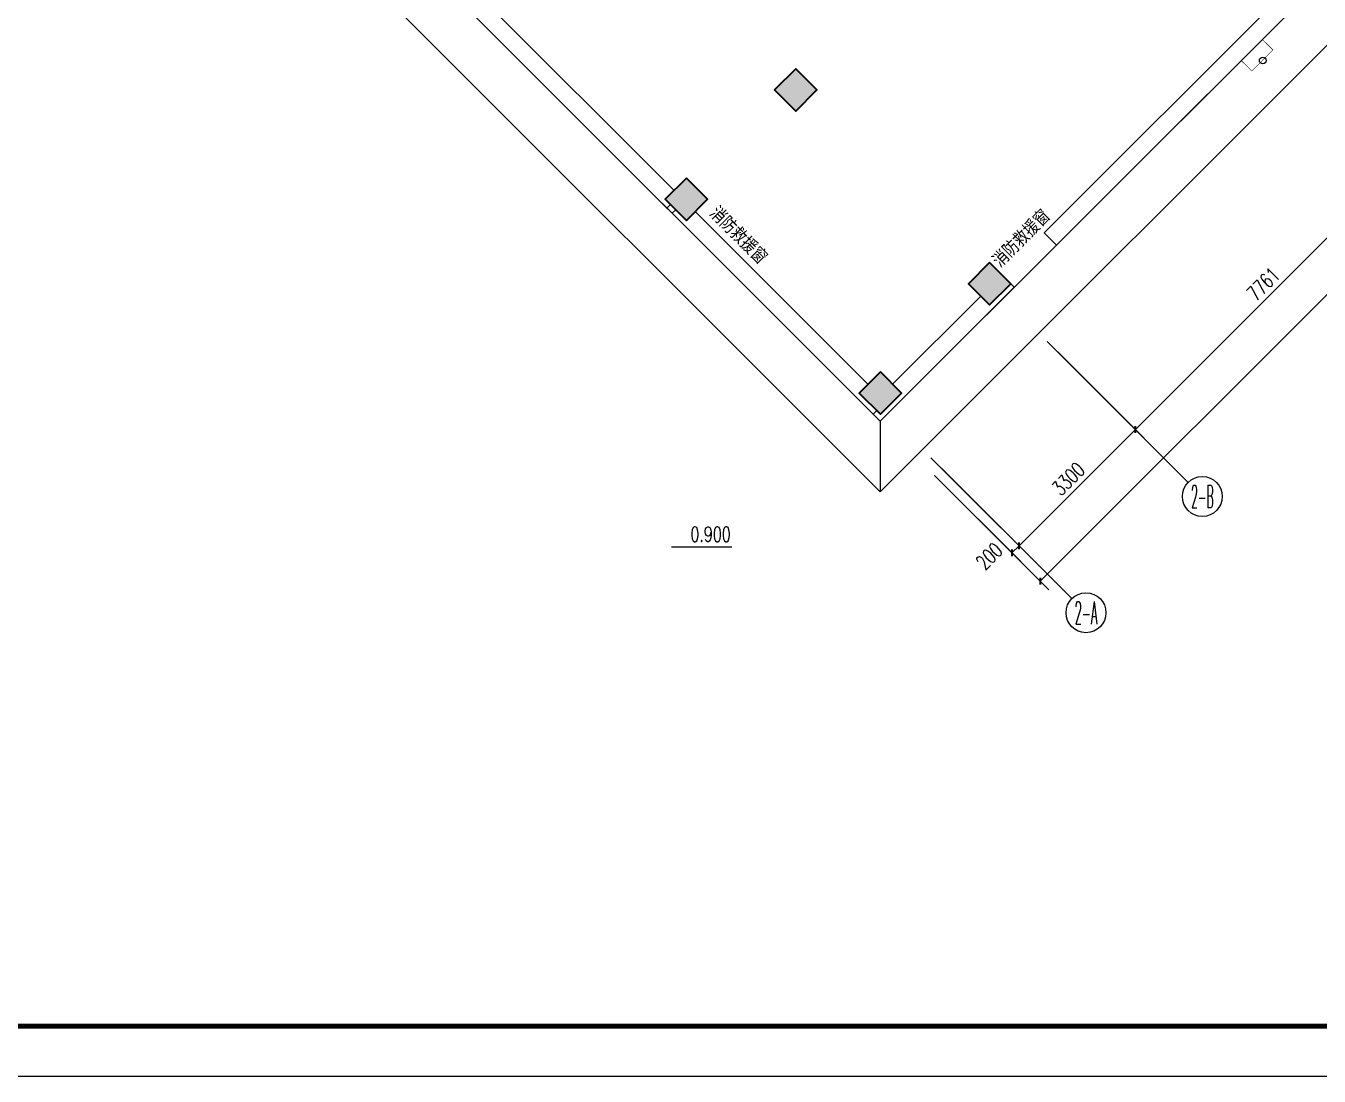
# Model space of a CAD drawing. Extents: x 815029915 to 815825525, y 579155098 to 579748855.
# Drawn here: x 815658853 to 815684792, y 579529537 to 579550612 of the extents above; entities that cross this region are included whole.
import ezdxf
from ezdxf.enums import TextEntityAlignment as Align

# ---------------------------------------------------------------- set-up
doc = ezdxf.new("R2010")
doc.units = 0
doc.header["$LTSCALE"] = 100
doc.header["$MEASUREMENT"] = 0
for name, color, linetype in [('AXIS', 3, 'Continuous'), ('AXIS_TEXT', 7, 'Continuous'), ('COLUMN', 9, 'Continuous'), ('DIM_ELEV', 3, 'Continuous'), ('DIM_IDEN', 3, 'Continuous'), ('GROUND', 2, 'Continuous'), ('PUB_TEXT', 7, 'Continuous'), ('WALL', 9, 'Continuous'), ('ZG-图框层', 4, 'Continuous'), ('zm', 1, 'Continuous')]:
    doc.layers.add(name, color=color, linetype=linetype)
doc.layers.add('柱填充', color=9, linetype='Continuous', lineweight=18)
doc.layers.add('砼柱', color=2, linetype='Continuous', lineweight=35)
doc.styles.add('_TCH_AXIS', font='COMPLEX', dxfattribs={"bigfont": 'GBCBIG'})
doc.styles.add('_TCH_DIM', font='SIMPLEX', dxfattribs={"bigfont": 'GBCBIG'})
doc.styles.add('_TCH_DIM_T3', font='SIMPLEX', dxfattribs={"width": 0.705882, "bigfont": 'GBCBIG'})
doc.styles.add('COMPLEX', font='COMPLEX')
doc.styles.add('宋体-TK', font='', dxfattribs={"width": 0.8})
doc.styles.get('宋体-TK').set_extended_font_data('SimSun')
doc.dimstyles.new('_TCH_ARCH-100', dxfattribs={"dimscale": 100, "dimtxt": 2.975, "dimasz": 1, "dimexe": 2.5, "dimexo": 3, "dimgap": 1, "dimtad": 1, "dimdec": 0, "dimzin": 0, "dimdsep": 46, "dimtxsty": '_TCH_DIM_T3', "dimblk": 'ARCHTICK', "dimcen": 0.09, "dimclrt": 7, "dimazin": 2, "dimtfac": 1, "dimtdec": 0, "dimtix": 1, "dimtmove": 2, "dimatfit": 3, "dimfxl": 0, "dimtolj": 1, "dimtzin": 0, "dimarcsym": 0})

# ---------------------------------------------------------------- blocks, each defined once
blk = doc.blocks.new('_AXISO')
blk.add_circle((0, 0), 0.5)
at = {"layer": 'AXIS_TEXT', "style": 'COMPLEX', "width": 1.041667}
blk.add_attdef('A', text='', height=0.56, dxfattribs=at).set_placement((-0.25, -0.28), (0.25, -0.28), align=Align.FIT)
blk = doc.blocks.new('_ArchTick')
at = {"color": 0, "linetype": 'ByBlock', "const_width": 0.4}
blk.add_lwpolyline([(-0.5, -0.5), (0.5, 0.5)], dxfattribs=at)
blk = doc.blocks.new('*D488')
at = {"layer": 'AXIS', "color": 0, "lineweight": -2, "transparency": 16777216}
for p, q in [((815691995, 579556513), (815694294, 579554215)), ((815679197, 579539472), (815694117, 579554392)), ((815677075, 579541593), (815679374, 579539295))]:
    blk.add_line(p, q, dxfattribs=at)
at = {"layer": 'Defpoints', "color": 0, "transparency": 16777216}
for p in [(815691783, 579556725), (815694117, 579554392), (815676863, 579541805)]:
    blk.add_point(p, dxfattribs=at)
at = {"layer": 'AXIS', "color": 0, "lineweight": -2, "transparency": 16777216, "xscale": 100, "yscale": 100, "zscale": 100}
for p, rotation in [((815694117, 579554392), 44.99999999977111), ((815679197, 579539472), 224.9999999997711)]:
    blk.add_blockref('_ArchTick', p, dxfattribs=dict(at, rotation=rotation))
at = {"layer": 'AXIS', "color": 7, "transparency": 16777216, "insert": (815686481, 579547108), "char_height": 297.5, "attachment_point": 5, "rotation": 45, "style": '_TCH_DIM_T3'}
blk.add_mtext('\\A1;21100', dxfattribs=at)
blk = doc.blocks.new('*D489')
at = {"layer": 'AXIS', "color": 0, "lineweight": -2, "transparency": 16777216}
for p, q in [((815677075, 579541593), (815678808, 579539861)), ((815677217, 579541735), (815678949, 579540002)), ((815678631, 579540038), (815678773, 579540179))]:
    blk.add_line(p, q, dxfattribs=at)
at = {"layer": 'Defpoints', "color": 0, "transparency": 16777216}
for p in [(815676863, 579541805), (815677005, 579541947), (815678773, 579540179)]:
    blk.add_point(p, dxfattribs=at)
at = {"layer": 'AXIS', "color": 0, "lineweight": -2, "transparency": 16777216, "xscale": 100, "yscale": 100, "zscale": 100}
for p, rotation in [((815678773, 579540179), 45), ((815678631, 579540038), 225)]:
    blk.add_blockref('_ArchTick', p, dxfattribs=dict(at, rotation=rotation))
at = {"layer": 'AXIS', "color": 7, "transparency": 16777216, "insert": (815678175, 579539970), "char_height": 297.5, "attachment_point": 5, "rotation": 45, "style": '_TCH_DIM_T3'}
blk.add_mtext('\\A1;200', dxfattribs=at)
blk = doc.blocks.new('*D490')
at = {"layer": 'AXIS', "color": 0, "lineweight": -2, "transparency": 16777216}
for p, q in [((815679550, 579544068), (815681283, 579542336)), ((815678773, 579540179), (815681106, 579542512)), ((815677217, 579541735), (815678949, 579540002))]:
    blk.add_line(p, q, dxfattribs=at)
at = {"layer": 'Defpoints', "color": 0, "transparency": 16777216}
for p in [(815679338, 579544280), (815681106, 579542512), (815677005, 579541947)]:
    blk.add_point(p, dxfattribs=at)
at = {"layer": 'AXIS', "color": 0, "lineweight": -2, "transparency": 16777216, "xscale": 100, "yscale": 100, "zscale": 100}
for p, rotation in [((815681106, 579542512), 45), ((815678773, 579540179), 225)]:
    blk.add_blockref('_ArchTick', p, dxfattribs=dict(at, rotation=rotation))
at = {"layer": 'AXIS', "color": 7, "transparency": 16777216, "insert": (815679763, 579541522), "char_height": 297.5, "attachment_point": 5, "rotation": 45, "style": '_TCH_DIM_T3'}
blk.add_mtext('\\A1;3300', dxfattribs=at)
blk = doc.blocks.new('*D491')
at = {"layer": 'AXIS', "color": 0, "lineweight": -2, "transparency": 16777216}
for p, q in [((815685038, 579549556), (815686771, 579547824)), ((815681106, 579542512), (815686594, 579548000)), ((815679550, 579544068), (815681283, 579542336))]:
    blk.add_line(p, q, dxfattribs=at)
at = {"layer": 'Defpoints', "color": 0, "transparency": 16777216}
for p in [(815684826, 579549768), (815686594, 579548000), (815679338, 579544280)]:
    blk.add_point(p, dxfattribs=at)
at = {"layer": 'AXIS', "color": 0, "lineweight": -2, "transparency": 16777216, "xscale": 100, "yscale": 100, "zscale": 100}
for p, rotation in [((815686594, 579548000), 44.99999999937771), ((815681106, 579542512), 224.9999999993777)]:
    blk.add_blockref('_ArchTick', p, dxfattribs=dict(at, rotation=rotation))
at = {"layer": 'AXIS', "color": 7, "transparency": 16777216, "insert": (815683674, 579545432), "char_height": 297.5, "attachment_point": 5, "rotation": 45, "style": '_TCH_DIM_T3'}
blk.add_mtext('\\A1;7761', dxfattribs=at)
blk = doc.blocks.new('ll')
at = {"layer": 'ZG-图框层'}
blk.add_lwpolyline([(815136770, 579524220), (815255670, 579524220), (815255670, 579608320), (815136770, 579608320)], close=True, dxfattribs=at)

msp = doc.modelspace()

# ---------------------------------------------------------------- hatches: boundary and pattern name
at = {"layer": '柱填充', "lineweight": 18}
for points in [[(815674294.1, 579549749.5), (815673869.8, 579549325.3), (815674294.1, 579548901), (815674718.4, 579549325.3)], [(815672102.1, 579547557.5), (815671677.8, 579547133.2), (815672102.1, 579546709), (815672526.3, 579547133.2)], [(815678183.2, 579545860.4), (815677758.9, 579545436.2), (815678183.2, 579545011.9), (815678607.4, 579545436.2)], [(815675991.1, 579543668.4), (815675566.9, 579543244.1), (815675991.1, 579542819.9), (815676415.4, 579543244.1)]]:
    msp.add_hatch(color=250, dxfattribs=at).paths.add_polyline_path(points)

# ---------------------------------------------------------------- linework, layer by layer
for p, q in [((815667222.1, 579551446.6), (815675990.2, 579542678.4)), ((815675990.2, 579542678.4), (815684758.4, 579551446.6))]:
    msp.add_line(p, q)
at = {"const_width": 10}
msp.add_lwpolyline([(815683653, 579550341.3), (815683865.2, 579550129.1), (815683440.9, 579549704.9), (815683228.8, 579549917)], dxfattribs=at)
at = {"layer": 'AXIS'}
for p, q in [((815679338.2, 579544280.2), (815682166.7, 579541451.8)), ((815677004.8, 579541946.8), (815679833.2, 579539118.3))]:
    msp.add_line(p, q, dxfattribs=at)
at = {"layer": 'COLUMN'}
for points in [[(815674294.1, 579548901), (815674718.4, 579549325.3), (815674294.1, 579549749.5), (815673869.8, 579549325.3)], [(815672102.1, 579546709), (815672526.3, 579547133.2), (815672102.1, 579547557.5), (815671677.8, 579547133.2)], [(815678182.9, 579545011.7), (815678607.2, 579545435.9), (815678182.9, 579545860.2), (815677758.7, 579545435.9)], [(815675991.1, 579542819.9), (815676415.4, 579543244.1), (815675991.1, 579543668.4), (815675566.9, 579543244.1)]]:
    msp.add_lwpolyline(points, close=True, dxfattribs=at)
at = {"layer": 'DIM_ELEV'}
msp.add_line((815671800.1, 579540156.6), (815673011.3, 579540156.6), dxfattribs=at)
at = {"layer": 'DIM_IDEN'}
msp.add_circle((815683662, 579549917), 68.5, dxfattribs=at)
at = {"layer": 'GROUND'}
msp.add_line((815675990.2, 579542678.4), (815675990.2, 579541264.2), dxfattribs=at)
for points in [[(815648966.8, 579572954.6), (815668141.4, 579553780), (815665807.9, 579551446.6), (815675990.2, 579541264.2), (815686172.6, 579551446.6), (815682142.1, 579555477.1), (815688293.9, 579561628.9), (815661777.4, 579588145.4), (815658171.1, 579584539.2)], [(815647966.8, 579575368.8), (815669555.6, 579553780), (815667222.1, 579551446.6), (815675990.2, 579542678.4), (815684758.4, 579551446.6), (815680727.9, 579555477.1), (815686879.7, 579561628.9), (815661777.4, 579586731.2), (815658171.1, 579583125)]]:
    msp.add_lwpolyline(points, dxfattribs=at)
at = {"layer": 'WALL'}
for p, q in [((815671712.2, 579546956.4), (815667222.1, 579551446.6)), ((815671854.1, 579547309.5), (815667717.1, 579551446.6)), ((815684758.4, 579551446.6), (815679526, 579546214.2)), ((815684016.4, 579551199.5), (815679278.5, 579546461.7)), ((815671712.2, 579546956.4), (815671783.4, 579547027.6)), ((815671818.3, 579546850.4), (815671889.5, 579546921.5)), ((815675848.8, 579542819.9), (815671818.3, 579546850.4)), ((815675743.2, 579543420.5), (815672278.4, 579546885.3)), ((815678677.5, 579545365.7), (815675990.2, 579542678.4)), ((815678005.7, 579545188.9), (815676238.2, 579543421.4)), ((815675848.8, 579542819.9), (815675920, 579542891))]:
    msp.add_line(p, q, dxfattribs=at)
for points in [[(815679526, 579546214.2), (815679278.5, 579546461.7)], [(815678677.5, 579545365.7), (815678607.2, 579545435.9)]]:
    msp.add_lwpolyline(points, dxfattribs=at)
at = {"layer": 'ZG-图框层'}
msp.add_lwpolyline([(815580438.8, 579529537.2), (815699338.8, 579529537.2), (815699338.8, 579613637.2), (815580438.8, 579613637.2)], close=True, dxfattribs=at)
at = {"layer": 'ZG-图框层', "const_width": 100}
msp.add_lwpolyline([(815582938.8, 579530537.2), (815698338.8, 579530537.2), (815698338.8, 579612637.2), (815582938.8, 579612637.2)], close=True, dxfattribs=at)
at = {"layer": '砼柱', "color": 3, "lineweight": 35}
for points in [[(815674294.1, 579549749.5), (815673869.8, 579549325.3), (815674294.1, 579548901), (815674718.4, 579549325.3)], [(815672102.1, 579547557.5), (815671677.8, 579547133.2), (815672102.1, 579546709), (815672526.3, 579547133.2)], [(815678183.2, 579545860.4), (815677758.9, 579545436.2), (815678183.2, 579545011.9), (815678607.4, 579545436.2)], [(815675991.1, 579543668.4), (815675566.9, 579543244.1), (815675991.1, 579542819.9), (815676415.4, 579543244.1)]]:
    msp.add_lwpolyline(points, close=True, dxfattribs=at)

# ---------------------------------------------------------------- block references
at = {"layer": 'AXIS'}
ref = msp.add_blockref('_AXISO', (815682449.5, 579541168.9), dxfattribs=dict(at, xscale=800, yscale=800, zscale=800))
ref.add_attrib('A', '2-B', dxfattribs={"color": 7, "height": 452.55, "style": '_TCH_AXIS', "width": 0.333333}).set_placement((815682223.2, 579540942.7), (815682675.8, 579540942.7), align=Align.FIT)
ref = msp.add_blockref('_AXISO', (815680116, 579538835.5), dxfattribs=dict(at, xscale=800, yscale=800, zscale=800))
ref.add_attrib('A', '2-A', dxfattribs={"color": 7, "height": 452.55, "style": '_TCH_AXIS', "width": 0.328125}).set_placement((815679889.8, 579538609.2), (815680342.3, 579538609.2), align=Align.FIT)
at = {"layer": 'zm', "color": 1}
msp.add_blockref('ll', (443668.7, 5317.3), dxfattribs=at)

# ---------------------------------------------------------------- texts
at = {"layer": 'DIM_ELEV', "color": 7, "style": '_TCH_DIM', "width": 0.705882}
msp.add_text('0.900', height=297.5, dxfattribs=at).set_placement((815672181.3, 579540261.6))
at = {"layer": 'PUB_TEXT', "style": '宋体-TK', "width": 0.8}
for rotation, p in [(315, (815672553.1, 579546838.1)), (45, (815678391.9, 579545756.1))]:
    msp.add_text('消防救援窗', height=264.35, rotation=rotation, dxfattribs=at).set_placement(p)

# ---------------------------------------------------------------- dimensions: what is measured, and where the dimension line sits
at = {"layer": 'AXIS'}
for p1, p2, distance, picture, middle in [((815676863.4, 579541805.3), (815691783.3, 579556725.3), -3300, '*D488', (815686480.9, 579547107.8)), ((815679338.2, 579544280.2), (815684826.1, 579549768.1), -2500, '*D491', (815683674, 579545432.3)), ((815677004.8, 579541946.8), (815679338.2, 579544280.2), -2500, '*D490', (815679763.4, 579541521.6))]:
    dim = msp.add_aligned_dim(p1=p1, p2=p2, distance=distance, dimstyle='_TCH_ARCH-100', dxfattribs=at)
    dim.commit()
    dim.dimension.update_dxf_attribs({"geometry": picture, "text_midpoint": middle})
dim = msp.add_linear_dim(base=(815678772.5, 579540179), p1=(815676863.4, 579541805.3), p2=(815677004.8, 579541946.8), angle=45, dimstyle='_TCH_ARCH-100', dxfattribs=at)
dim.commit()
dim.dimension.update_dxf_attribs({"geometry": '*D489', "text_midpoint": (815678175, 579539970.4), "dimtype": 161})

doc.saveas('drawing.dxf')
